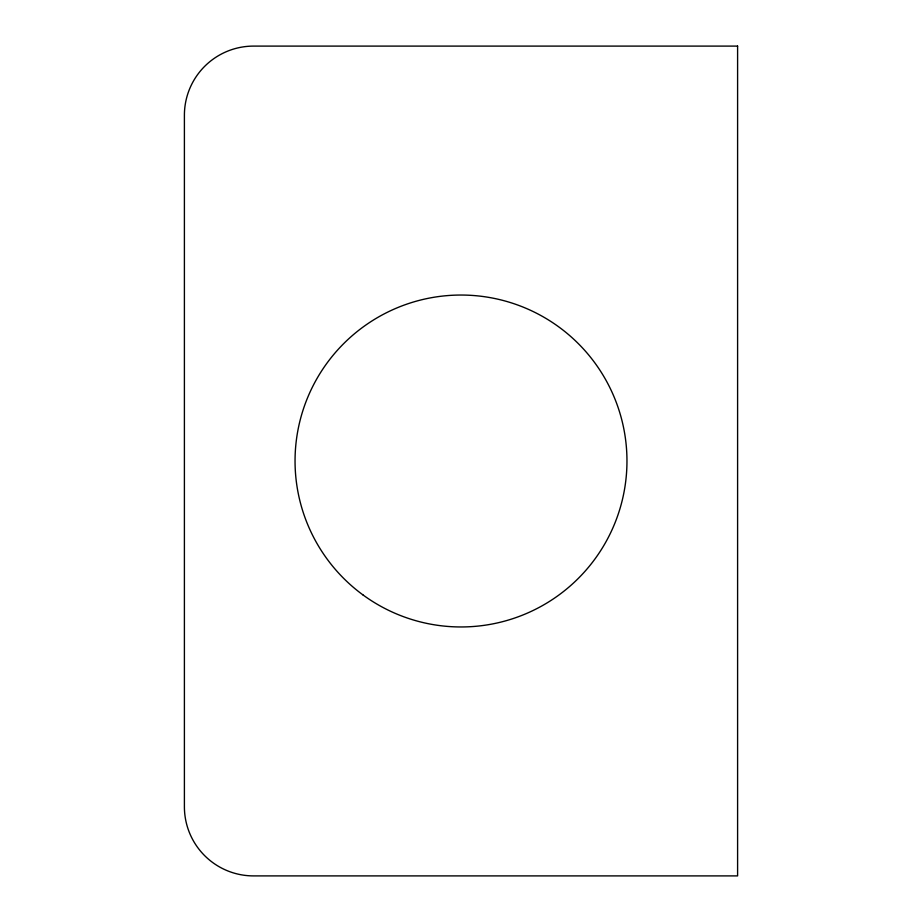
<?xml version="1.0" encoding="UTF-8"?>
<svg xmlns="http://www.w3.org/2000/svg" width="922" height="922" viewBox="0 0 922 922"><rect width="100%" height="100%" fill="white"/><g stroke="black" fill="none" stroke-linecap="round" stroke-linejoin="round"><path stroke-width="1.38" d="M737.6 46.1L253.55 46.1A69.15 69.15 0 0 0 184.4 115.25L184.4 806.75A69.15 69.15 0 0 0 253.55 875.9L737.6 875.9L737.6 46.1M362.968 594.909A165.96 165.96 0 0 0 625.992 478.944A165.96 165.96 0 0 0 394.051 309.147A165.96 165.96 0 0 0 362.968 594.909"/></g></svg>
